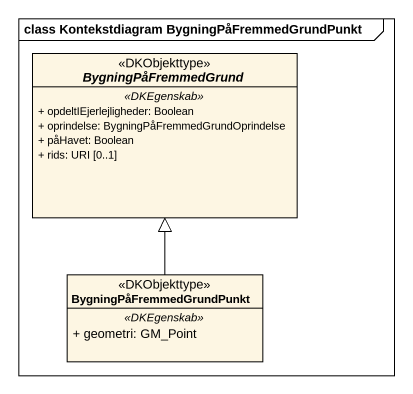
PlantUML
@startuml
mainframe class Kontekstdiagram BygningPåFremmedGrundPunkt
hide circle
hide empty members
skinparam classAttributeIconSize 0
abstract class BygningPåFremmedGrund <<DKObjekttype>> {
  .. <<DKEgenskab>> ..
  + opdeltIEjerlejligheder: Boolean
  + oprindelse: BygningPåFremmedGrundOprindelse
  + påHavet: Boolean
  + rids: URI [0..1]
}
class BygningPåFremmedGrundPunkt <<DKObjekttype>> {
  .. <<DKEgenskab>> ..
  + geometri: GM_Point
}
BygningPåFremmedGrundPunkt -up-|> BygningPåFremmedGrund
@enduml
